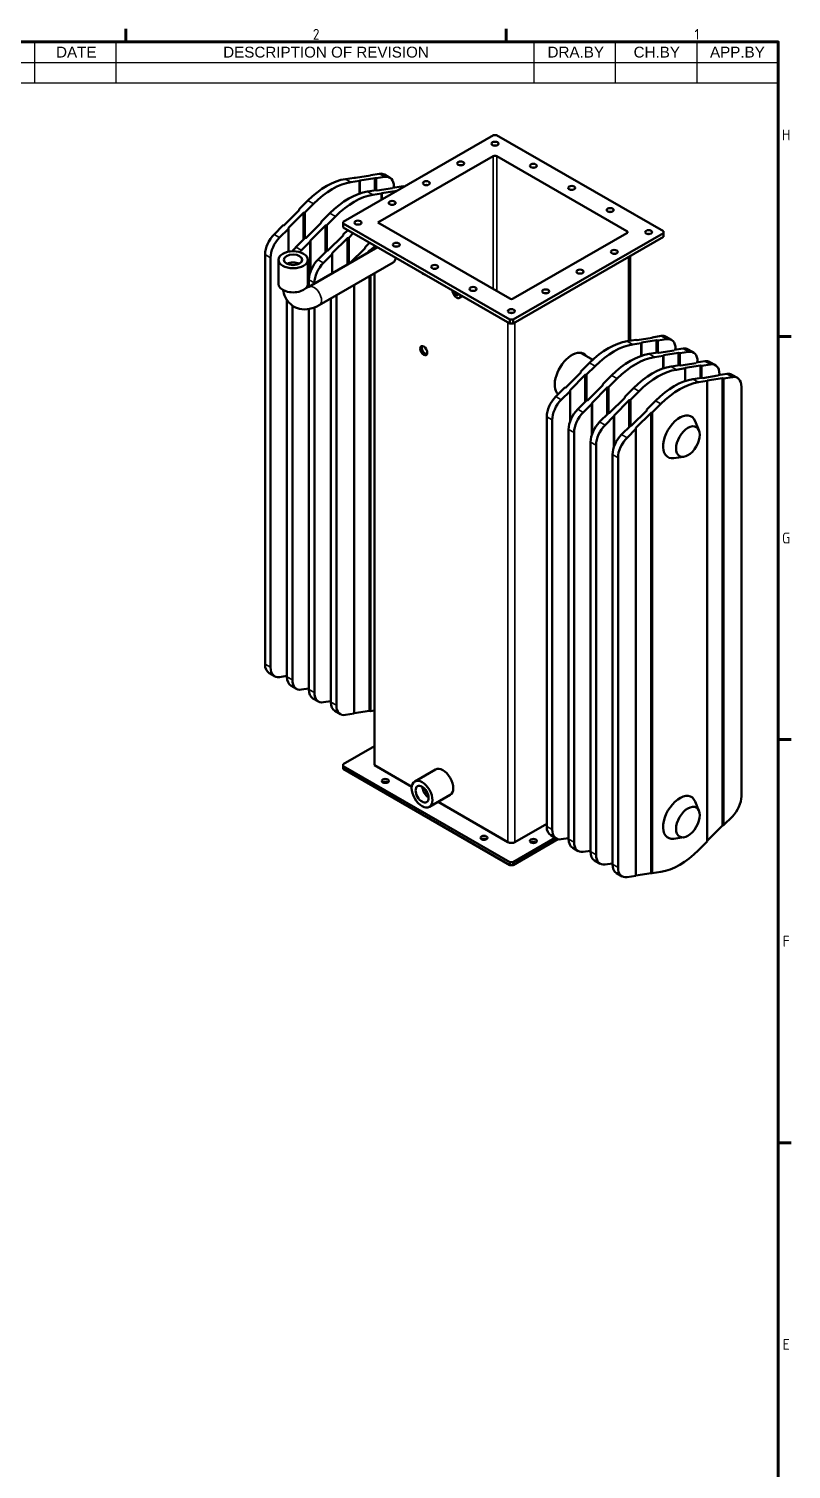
# Model space of a CAD drawing. Header units: millimetres. Extents: x 0 to 3364, y 0 to 2376.
# Drawn here: x 2732 to 3294, y 1245 to 2306 of the extents above; entities that cross this region are included whole.
import ezdxf

# ---------------------------------------------------------------- set-up
doc = ezdxf.new("R2010")
doc.units = ezdxf.units.MM
doc.header["$LTSCALE"] = 4
doc.layers.get('0').update_dxf_attribs({"lineweight": 25})
for name, color, linetype, lineweight in [('가시적인 것(ISO)', 7, 'Continuous', 50), ('가시적인 좁은 것(ISO)', 1, 'Continuous', 35), ('경계(ISO)', 7, 'Continuous', 70), ('기호(ISO)', 7, 'Continuous', 25)]:
    doc.layers.add(name, color=color, linetype=linetype, lineweight=lineweight)
doc.styles.add('ISO ProportionalPSTEK', font='isocp.shx')
doc.styles.add('주 문자 (JIS)', font='arial.ttf')

# ---------------------------------------------------------------- blocks, each defined once
blk = doc.blocks.new('경계 Default Border')
at = {"layer": '경계(ISO)'}
for p, q in [((700.83, 574), (700.83, 576.4)), ((770.92, 574), (770.92, 576.4)), ((821, 519.75), (823.4, 519.75)), ((821, 445.5), (823.4, 445.5)), ((821, 371.25), (823.4, 371.25))]:
    blk.add_line(p, q, dxfattribs=at)
at = {"layer": '경계(ISO)', "flags": 128}
blk.add_lwpolyline([(20, 20), (20, 574), (821, 574), (821, 20), (20, 20)], dxfattribs=at)
at = {"layer": '경계(ISO)', "color": 1, "char_height": 2, "attachment_point": 7, "style": 'ISO ProportionalPSTEK'}
for s, insert in [('2', (735.29, 574.38)), ('1', (805.62, 574.4)), ('H', (821.72, 555.87)), ('G', (821.72, 481.61)), ('F', (821.83, 407.37)), ('E', (821.83, 333.11))]:
    blk.add_mtext(s, dxfattribs=dict(at, insert=insert))

msp = doc.modelspace()

# ---------------------------------------------------------------- linework, layer by layer
at = {"layer": '가시적인 것(ISO)'}
for p, q in [((2963.4479, 2163.5037), (3074.1606, 2227.2589)), ((3074.1606, 2227.2589), (3076.585, 2227.2589)), ((3076.585, 2227.2589), (3199.4195, 2156.5232)), ((2989.0653, 2162.8056), (3074.0798, 2211.7622)), ((3076.6658, 2211.7622), (3172.5091, 2156.5697)), ((2983.6543, 2197.5144), (2972.4955, 2195.7843)), ((2983.7317, 2197.8217), (2983.6543, 2197.5144)), ((2983.7317, 2197.8217), (2990.2171, 2198.8272)), ((2994.2577, 2196.5004), (2987.7724, 2195.4949)), ((2993.8912, 2198.2425), (2997.9318, 2195.9157)), ((2965.2266, 2194.9526), (2971.6099, 2195.9423)), ((2975.6505, 2193.6155), (2969.2672, 2192.6258)), ((2972.4955, 2195.7843), (2971.6099, 2195.9423)), ((2975.6505, 2193.6155), (2975.728, 2193.9228)), ((2975.6505, 2184.2142), (2975.6505, 2193.6155)), ((2975.728, 2193.9228), (2986.8868, 2195.6529)), ((2975.728, 2193.9228), (2975.728, 2184.2404)), ((2981.389, 2185.6453), (2987.7724, 2186.635)), ((2986.8868, 2195.6529), (2987.7724, 2195.4949)), ((2986.8868, 2186.4976), (2986.8868, 2195.6529)), ((2987.7724, 2195.4949), (2987.7724, 2186.635)), ((2988.658, 2186.4769), (2987.7724, 2186.635)), ((2999.8167, 2188.207), (2988.658, 2186.4769)), ((2991.8904, 2184.6155), (3003.0492, 2186.3456)), ((2999.8942, 2188.5144), (2999.8167, 2188.207)), ((2999.8942, 2188.5144), (3006.3796, 2189.5199)), ((3000.9043, 2188.671), (3000.9043, 2189.353)), ((3003.0492, 2186.3456), (3003.0983, 2186.3368)), ((3003.0492, 2186.3086), (3003.0492, 2186.3456)), ((2931.2038, 2172.674), (2937.5872, 2179.0361)), ((2941.6278, 2176.7093), (2935.2444, 2170.3471)), ((2991.813, 2184.3081), (2985.4296, 2183.3184)), ((2991.813, 2184.3081), (2991.8904, 2184.6155)), ((2991.813, 2179.838), (2991.813, 2184.3081)), ((2991.8904, 2184.6155), (2991.8904, 2179.8827)), ((2931.1263, 2171.9613), (2919.9676, 2160.8396)), ((2923.2001, 2158.9782), (2934.3588, 2170.0999)), ((2931.2038, 2172.674), (2931.1263, 2171.9613)), ((2934.3588, 2170.0999), (2935.2444, 2170.3471)), ((2934.3588, 2150.4024), (2934.3588, 2170.0999)), ((2935.2444, 2170.3471), (2935.2444, 2151.2851)), ((2947.3663, 2163.3666), (2953.7496, 2169.7288)), ((2957.7902, 2167.4019), (2951.4069, 2161.0398)), ((2912.5966, 2154.1285), (2919.082, 2160.5924)), ((2923.1226, 2158.2656), (2916.6372, 2151.8017)), ((2919.9676, 2160.8396), (2919.082, 2160.5924)), ((2923.1226, 2158.2656), (2923.2001, 2158.9782)), ((2923.1226, 2141.36), (2923.1226, 2158.2656)), ((2923.2001, 2158.9782), (2923.2001, 2141.3751)), ((2947.2888, 2162.654), (2936.13, 2151.5323)), ((2939.3625, 2149.6708), (2950.5213, 2160.7925)), ((2947.3663, 2163.3666), (2947.2888, 2162.654)), ((2950.5213, 2160.7925), (2951.4069, 2161.0398)), ((2950.5213, 2141.0951), (2950.5213, 2160.7925)), ((2951.4069, 2161.0398), (2951.4069, 2141.9777)), ((2963.4479, 2162.1076), (2963.4479, 2163.5037)), ((2963.4479, 2159.3046), (2963.4479, 2162.1076)), ((3086.2824, 2091.3719), (2963.4479, 2162.1076)), ((2963.4479, 2159.3046), (3086.2824, 2088.5688)), ((2963.5287, 2154.0593), (2963.4512, 2153.3467)), ((2963.5287, 2154.0593), (2966.8346, 2157.3543)), ((2970.8752, 2155.0274), (2967.5693, 2151.7325)), ((3086.2016, 2106.8686), (2989.0653, 2162.8056)), ((3199.4195, 2155.1271), (3088.7068, 2091.3719)), ((3172.5091, 2155.0805), (3088.7876, 2106.8686)), ((3199.4195, 2156.5232), (3199.4195, 2155.1271)), ((3199.4195, 2155.1271), (3199.4195, 2152.3241)), ((2928.759, 2144.8212), (2935.2444, 2151.2851)), ((2939.285, 2148.9582), (2932.7996, 2142.4944)), ((2936.13, 2151.5323), (2935.2444, 2151.2851)), ((2988.8414, 2144.6814), (2938.1545, 2115.4928)), ((2939.285, 2148.9582), (2939.3625, 2149.6708)), ((2939.285, 2126.384), (2939.285, 2148.9582)), ((2939.3625, 2149.6708), (2939.3625, 2126.6096)), ((2963.4512, 2153.3467), (2952.2925, 2142.225)), ((2955.525, 2140.3635), (2966.6837, 2151.4852)), ((2966.6837, 2151.4852), (2967.5693, 2151.7325)), ((2966.6837, 2131.9217), (2966.6837, 2151.4852)), ((2967.5693, 2151.7325), (2967.5693, 2132.6704)), ((2979.6137, 2144.0393), (2968.5119, 2132.9745)), ((2979.6911, 2144.752), (2979.6137, 2144.0393)), ((2979.6911, 2144.752), (2982.9971, 2148.0469)), ((2986.4794, 2145.1636), (2983.7317, 2142.4251)), ((2986.4794, 2143.3212), (2986.4794, 2146.0416)), ((3088.7068, 2088.5688), (3199.4195, 2152.3241)), ((2905.95, 1837.5663), (2905.95, 2139.3261)), ((2909.9906, 2136.9993), (2909.9906, 1835.2394)), ((2915.7808, 2117.6921), (2915.7808, 2135.4446)), ((2937.4951, 2117.6921), (2937.4951, 2135.4446)), ((2944.9215, 2135.5139), (2951.4069, 2141.9777)), ((3000.4591, 2133.4358), (2945.9108, 2102.0236)), ((2955.4475, 2139.6509), (2948.9621, 2133.187)), ((2952.2925, 2142.225), (2951.4069, 2141.9777)), ((2955.4475, 2139.6509), (2955.525, 2140.3635)), ((2955.4475, 2125.4512), (2955.4475, 2139.6509)), ((2955.525, 2140.3635), (2955.525, 2125.4958)), ((2968.374, 2132.8951), (2967.5693, 2132.6704)), ((2980.5913, 2139.9306), (2982.8461, 2142.1779)), ((2982.8461, 2142.1779), (2983.7317, 2142.4251)), ((2982.8461, 2141.229), (2982.8461, 2142.1779)), ((2983.7317, 2142.4251), (2983.7317, 2141.739)), ((3174.8732, 2075.7753), (3174.8732, 2138.1888)), ((2967.002, 2132.105), (2967.5693, 2132.6704)), ((2982.8461, 1803.213), (2982.8461, 2123.2932)), ((2983.7317, 2123.8032), (2983.7317, 1803.055)), ((2986.4794, 1763.1419), (2986.4794, 2125.3855)), ((2938.2749, 2115.5621), (2938.2749, 2120.7115)), ((2942.3155, 2118.3846), (2942.3155, 2117.889)), ((2971.6099, 1801.1756), (2971.6099, 2116.8227)), ((2971.6874, 2116.8673), (2971.6874, 1801.4829)), ((2922.1124, 1828.2589), (2922.1124, 2105.8478)), ((2926.153, 2101.6802), (2926.153, 1825.9321)), ((2954.4373, 1809.6443), (2954.4373, 2106.9337)), ((2958.4779, 2109.0773), (2958.4779, 1807.3174)), ((3051.4139, 2108.6483), (3049.2272, 2107.3891)), ((2938.2749, 1818.9516), (2938.2749, 2099.1717)), ((2942.3155, 2100.2987), (2942.3155, 1816.6248)), ((3086.2824, 2091.3719), (3086.2824, 2088.5688)), ((3088.7068, 2091.3719), (3086.2824, 2091.3719)), ((3088.7068, 2088.5688), (3088.7068, 2091.3719)), ((3086.2824, 2088.5688), (3088.7068, 2088.5688)), ((3172.7523, 2075.4465), (3179.1357, 2076.4362)), ((3183.1763, 2074.1093), (3176.7929, 2073.1196)), ((3180.0213, 2076.2781), (3179.1357, 2076.4362)), ((3191.18, 2078.0082), (3180.0213, 2076.2781)), ((3183.1763, 2074.1093), (3183.2537, 2074.4167)), ((3183.1763, 2064.7081), (3183.1763, 2074.1093)), ((3183.2537, 2074.4167), (3194.4125, 2076.1468)), ((3183.2537, 2064.7343), (3183.2537, 2074.4167)), ((3191.2575, 2078.3156), (3191.18, 2078.0082)), ((3191.2575, 2078.3156), (3197.7429, 2079.3211)), ((3194.4125, 2076.1468), (3194.4125, 2066.9915)), ((3194.4125, 2076.1468), (3195.2981, 2075.9887)), ((3201.7835, 2076.9943), (3195.2981, 2075.9887)), ((3195.2981, 2075.9887), (3195.2981, 2067.1288)), ((3205.4576, 2076.4096), (3201.417, 2078.7364)), ((3207.4199, 2069.0083), (3213.9053, 2070.0138)), ((3208.4301, 2069.1649), (3208.4301, 2069.8469)), ((3221.62, 2067.1022), (3217.5794, 2069.4291)), ((3138.7295, 2053.1678), (3145.1129, 2059.53)), ((3147.4902, 2061.8041), (3139.2745, 2066.5352)), ((3188.9147, 2066.1391), (3195.2981, 2067.1288)), ((3199.3387, 2064.802), (3192.9554, 2063.8123)), ((3196.1837, 2066.9708), (3195.2981, 2067.1288)), ((3207.3424, 2068.7009), (3196.1837, 2066.9708)), ((3199.3387, 2064.802), (3199.4162, 2065.1093)), ((3199.3387, 2055.4007), (3199.3387, 2064.802)), ((3199.4162, 2065.1093), (3210.5749, 2066.8394)), ((3199.4162, 2055.427), (3199.4162, 2065.1093)), ((3207.4199, 2069.0083), (3207.3424, 2068.7009)), ((3210.5749, 2066.8394), (3210.5749, 2057.6842)), ((3210.5749, 2066.8394), (3211.4605, 2066.6814)), ((3217.9459, 2067.6869), (3211.4605, 2066.6814)), ((3211.4605, 2066.6814), (3211.4605, 2057.8215)), ((3223.5049, 2059.3936), (3212.3461, 2057.6635)), ((3223.5824, 2059.7009), (3223.5049, 2059.3936)), ((3223.5824, 2059.7009), (3230.0677, 2060.7064)), ((3224.5925, 2059.8575), (3224.5925, 2060.5396)), ((3237.7825, 2057.7949), (3233.7419, 2060.1217)), ((3138.6521, 2052.4552), (3127.4933, 2041.3335)), ((3130.7258, 2039.4721), (3141.8846, 2050.5937)), ((3138.7295, 2053.1678), (3138.6521, 2052.4552)), ((3141.8846, 2050.5937), (3142.7702, 2050.841)), ((3141.8846, 2050.5937), (3141.8846, 2030.8963)), ((3149.1535, 2057.2032), (3142.7702, 2050.841)), ((3142.7702, 2050.841), (3142.7702, 2031.7789)), ((3154.892, 2043.8605), (3161.2753, 2050.2227)), ((3165.316, 2047.8958), (3158.9326, 2041.5337)), ((3205.0772, 2056.8318), (3211.4605, 2057.8215)), ((3215.5011, 2055.4947), (3209.1178, 2054.505)), ((3212.3461, 2057.6635), (3211.4605, 2057.8215)), ((3215.5011, 2055.4947), (3215.5786, 2055.802)), ((3215.5011, 2046.0934), (3215.5011, 2055.4947)), ((3215.5786, 2055.802), (3226.7374, 2057.5321)), ((3215.5786, 2046.1196), (3215.5786, 2055.802)), ((3221.2396, 2047.5245), (3227.623, 2048.5142)), ((3226.7374, 2057.5321), (3226.7374, 2048.3769)), ((3226.7374, 2057.5321), (3227.623, 2057.3741)), ((3234.1084, 2058.3796), (3227.623, 2057.3741)), ((3227.623, 2057.3741), (3227.623, 2048.5142)), ((3228.5086, 2048.3561), (3227.623, 2048.5142)), ((3239.6673, 2050.0862), (3228.5086, 2048.3561)), ((3231.7411, 2046.4947), (3242.8998, 2048.2248)), ((3239.7448, 2050.3936), (3239.6673, 2050.0862)), ((3239.7448, 2050.3936), (3246.2302, 2051.3991)), ((3240.755, 2050.5502), (3240.755, 2051.2322)), ((3242.8998, 2048.2248), (3242.8998, 1718.6515)), ((3242.8998, 2048.2248), (3243.7854, 2048.0668)), ((3250.2708, 2049.0723), (3243.7854, 2048.0668)), ((3243.7854, 2048.0668), (3243.7854, 1718.8988)), ((3253.9449, 2048.4876), (3249.9043, 2050.8144)), ((3120.1223, 2034.6224), (3126.6077, 2041.0863)), ((3130.6483, 2038.7594), (3124.1629, 2032.2956)), ((3127.4933, 2041.3335), (3126.6077, 2041.0863)), ((3130.6483, 2038.7594), (3130.7258, 2039.4721)), ((3130.6483, 2016.1852), (3130.6483, 2038.7594)), ((3130.7258, 2016.4108), (3130.7258, 2039.4721)), ((3154.8145, 2043.1479), (3143.6558, 2032.0262)), ((3146.8883, 2030.1647), (3158.047, 2041.2864)), ((3154.892, 2043.8605), (3154.8145, 2043.1479)), ((3158.047, 2041.2864), (3158.9326, 2041.5337)), ((3158.047, 2041.2864), (3158.047, 2021.5889)), ((3158.9326, 2041.5337), (3158.9326, 2022.4716)), ((3171.0544, 2034.5532), (3177.4378, 2040.9153)), ((3181.4784, 2038.5885), (3175.095, 2032.2263)), ((3231.6636, 2046.1873), (3225.2802, 2045.1976)), ((3231.6636, 2046.1873), (3231.7411, 2046.4947)), ((3231.6636, 1706.8172), (3231.6636, 2046.1873)), ((3231.7411, 1707.5298), (3231.7411, 2046.4947)), ((3256.9174, 1740.165), (3256.9174, 2041.9249)), ((3122.0605, 2036.5541), (3122.0222, 2036.5762)), ((3136.2848, 2025.3151), (3142.7702, 2031.7789)), ((3146.8108, 2029.4521), (3140.3254, 2022.9883)), ((3143.6558, 2032.0262), (3142.7702, 2031.7789)), ((3146.8108, 2029.4521), (3146.8883, 2030.1647)), ((3146.8108, 2006.8779), (3146.8108, 2029.4521)), ((3146.8883, 2007.1035), (3146.8883, 2030.1647)), ((3170.977, 2033.8405), (3159.8182, 2022.7189)), ((3163.0507, 2020.8574), (3174.2094, 2031.9791)), ((3171.0544, 2034.5532), (3170.977, 2033.8405)), ((3174.2094, 2031.9791), (3175.095, 2032.2263)), ((3174.2094, 2031.9791), (3174.2094, 2012.2816)), ((3175.095, 2032.2263), (3175.095, 2013.1643)), ((3187.2169, 2025.2458), (3193.6002, 2031.608)), ((3197.6408, 2029.2812), (3191.2575, 2022.919)), ((3113.4757, 1718.0601), (3113.4757, 2019.82)), ((3117.5163, 2017.4932), (3117.5163, 1715.7333)), ((3152.4472, 2016.0078), (3158.9326, 2022.4716)), ((3162.9732, 2020.1448), (3156.4878, 2013.6809)), ((3159.8182, 2022.7189), (3158.9326, 2022.4716)), ((3162.9732, 2020.1448), (3163.0507, 2020.8574)), ((3162.9732, 1997.5706), (3162.9732, 2020.1448)), ((3163.0507, 1997.7961), (3163.0507, 2020.8574)), ((3187.1394, 2024.5332), (3175.9806, 2013.4115)), ((3179.2131, 2011.5501), (3190.3719, 2022.6718)), ((3187.2169, 2025.2458), (3187.1394, 2024.5332)), ((3190.3719, 2022.6718), (3191.2575, 2022.919)), ((3190.3719, 2022.6718), (3190.3719, 1683.7069)), ((3191.2575, 2022.919), (3191.2575, 1683.5489)), ((3225.6674, 2009.8288), (3222.8741, 2016.6484)), ((3129.6382, 1708.7528), (3129.6382, 2010.5127)), ((3133.6788, 2008.1858), (3133.6788, 1706.426)), ((3168.6097, 2006.7004), (3175.095, 2013.1643)), ((3179.1357, 2010.8374), (3172.6503, 2004.3736)), ((3175.9806, 2013.4115), (3175.095, 2013.1643)), ((3179.1357, 2010.8374), (3179.2131, 2011.5501)), ((3179.1357, 1681.6695), (3179.1357, 2010.8374)), ((3179.2131, 1681.9768), (3179.2131, 2011.5501)), ((3145.8006, 1699.4455), (3145.8006, 2001.2053)), ((3149.8412, 1998.8785), (3149.8412, 1697.1186)), ((3161.9631, 1690.1381), (3161.9631, 1991.898)), ((3166.0037, 1989.5712), (3166.0037, 1687.8113)), ((3214.4315, 1990.3172), (3207.1311, 1989.3102)), ((2908.9225, 1831.0036), (2912.9631, 1828.6767)), ((2916.6372, 1828.0921), (2922.1124, 1828.941)), ((2925.0849, 1821.6962), (2929.1255, 1819.3694)), ((2932.7996, 1818.7847), (2938.2749, 1819.6336)), ((2941.2474, 1812.3889), (2945.288, 1810.0621)), ((2948.9621, 1809.4774), (2954.4373, 1810.3263)), ((2957.4098, 1803.0816), (2961.4504, 1800.7548)), ((2965.1245, 1800.1701), (2971.6099, 1801.1756)), ((2971.6874, 1801.4829), (2971.6099, 1801.1756)), ((2982.8461, 1803.213), (2971.6874, 1801.4829)), ((2983.7317, 1803.055), (2982.8461, 1803.213)), ((2983.7317, 1803.055), (2986.4794, 1803.481)), ((2963.4479, 1763.8399), (2986.4794, 1777.1029)), ((2963.4479, 1762.4438), (2963.4479, 1763.8399)), ((3086.2824, 1691.7081), (2963.4479, 1762.4438)), ((2963.4479, 1760.3416), (2963.4479, 1762.4438)), ((2986.4794, 1763.1419), (3014.0146, 1747.2854)), ((2963.4479, 1760.3416), (3086.2824, 1689.6059)), ((3031.5689, 1760.0496), (3016.2146, 1751.2077)), ((3042.405, 1741.2324), (3027.0507, 1732.3904)), ((3033.4654, 1736.0844), (3084.9086, 1706.4602)), ((3225.6674, 1729.5269), (3222.8741, 1736.3465)), ((3090.0806, 1706.4602), (3113.4757, 1719.9326)), ((3243.7854, 1718.8988), (3250.2708, 1725.3626)), ((3119.7599, 1709.5904), (3088.7068, 1691.7081)), ((3088.7068, 1689.6059), (3121.7871, 1708.6555)), ((3120.4888, 1709.1706), (3116.4482, 1711.4975)), ((3124.1629, 1708.5859), (3129.6382, 1709.4348)), ((3214.4315, 1710.0154), (3207.1311, 1709.0084)), ((3242.8998, 1718.6515), (3231.7411, 1707.5298)), ((3243.7854, 1718.8988), (3242.8998, 1718.6515)), ((3136.6513, 1699.8633), (3132.6107, 1702.1901)), ((3140.3254, 1699.2786), (3145.8006, 1700.1275)), ((3225.2802, 1700.4551), (3231.6636, 1706.8172)), ((3231.7411, 1707.5298), (3231.6636, 1706.8172)), ((3088.7068, 1691.7081), (3086.2824, 1691.7081)), ((3086.2824, 1691.7081), (3086.2824, 1689.6059)), ((3086.2824, 1689.6059), (3088.7068, 1689.6059)), ((3088.7068, 1689.6059), (3088.7068, 1691.7081)), ((3152.8137, 1690.556), (3148.7731, 1692.8828)), ((3156.4878, 1689.9713), (3161.9631, 1690.8202)), ((3168.9762, 1681.2486), (3164.9356, 1683.5755)), ((3172.6503, 1680.6639), (3179.1357, 1681.6695)), ((3179.2131, 1681.9768), (3179.1357, 1681.6695)), ((3190.3719, 1683.7069), (3179.2131, 1681.9768)), ((3191.2575, 1683.5489), (3190.3719, 1683.7069)), ((3191.2575, 1683.5489), (3197.6408, 1684.5386))]:
    msp.add_line(p, q, dxfattribs=at)
for centre, major_axis, ratio in [((3075.3728, 2220.9764), (-2.5714, 0), 0.575861701), ((3050.119, 2206.4337), (-2.5714, 0), 0.575861701), ((3103.6571, 2204.6886), (-2.5714, 0), 0.575861701), ((3024.8652, 2191.891), (-2.5714, 0), 0.575861701), ((3131.9413, 2188.4008), (-2.5714, 0), 0.575861701), ((2999.6113, 2177.3483), (-2.5714, 0), 0.575861701), ((3160.2256, 2172.113), (-2.5714, 0), 0.575861701), ((2974.3575, 2162.8056), (-2.5714, 0), 0.575861701), ((3188.5099, 2155.8251), (-2.5714, 0), 0.575861701), ((3002.6418, 2146.5178), (-2.5714, 0), 0.575861701), ((2926.6379, 2135.4446), (-10.8571, 0), 0.575861701), ((2926.6379, 2135.4446), (-6.7617, 0), 0.575861701), ((3163.2561, 2141.2824), (-2.5714, 0), 0.575861701), ((3030.9261, 2130.23), (-2.5714, 0), 0.575861701), ((3138.0022, 2126.7397), (-2.5714, 0), 0.575861701), ((3059.2103, 2113.9421), (-2.5714, 0), 0.575861701), ((3112.7484, 2112.197), (-2.5714, 0), 0.575861701), ((3087.4946, 2097.6543), (-2.5714, 0), 0.575861701), ((3022.8448, 2068.5185), (-1.8535, 3.2187), 0.578093116), ((3217.5214, 2001.5288), (-6.1566, -10.691), 0.578093116), ((2994.5606, 1751.5077), (-2.5714, 0), 0.575861701), ((3021.6327, 1741.799), (-5.4181, 9.4086), 0.578093116), ((3021.6327, 1741.799), (-3.3743, 5.8596), 0.578093116), ((3217.5214, 1721.2269), (-6.1566, -10.691), 0.578093116), ((3067.2916, 1709.6247), (-2.5714, 0), 0.575861701), ((3103.6571, 1707.2979), (-2.5714, 0), 0.575861701)]:
    msp.add_ellipse(centre, major_axis=major_axis, ratio=ratio, dxfattribs=at)
for centre, major_axis, ratio, start_param, end_param in [((3075.3728, 2218.1734), (-2.5714, 0), 0.575861701, 4.383687575, 5.041090386), ((3075.3728, 2211.0176), (-1.8286, 0), 0.575861701, 3.926990817, 5.497787144), ((2986.7622, 2185.8628), (7.129, 12.3798), 0.578093116, 0, 0.434398605), ((2990.8028, 2183.5359), (7.129, 12.3798), 0.578093116, 5.495853435, 6.717583912), ((3050.119, 2203.6307), (-2.5714, 0), 0.575861701, 4.383687575, 5.041090386), ((3103.6571, 2201.8856), (-2.5714, 0), 0.575861701, 4.383687575, 5.041090386), ((2951.4069, 2143.0947), (28.5161, 49.5191), 0.578093116, 0.434398605, 1.132530305), ((2955.4475, 2140.7679), (-28.5161, -49.5191), 0.578093116, 3.575991258, 4.274122959), ((3002.9246, 2176.5554), (7.129, 12.3798), 0.578093116, 0.189878415, 0.434398605), ((3024.8652, 2189.088), (-2.5714, 0), 0.575861701, 4.383687575, 5.041090386), ((3131.9413, 2185.5978), (-2.5714, 0), 0.575861701, 4.383687575, 5.041090386), ((2967.5693, 2133.7874), (28.5161, 49.5191), 0.578093116, 0.434398605, 1.132530305), ((2971.6099, 2131.4606), (-28.5161, -49.5191), 0.578093116, 3.575991258, 4.274122959), ((2999.6113, 2174.5453), (-2.5714, 0), 0.575861701, 4.383687575, 5.041090386), ((3160.2256, 2169.3099), (-2.5714, 0), 0.575861701, 4.383687575, 5.041090386), ((2916.0515, 2145.1432), (7.129, 12.3798), 0.578093116, 1.132530305, 2.354260782), ((2974.3575, 2160.0026), (-2.5714, 0), 0.575861701, 4.383687575, 5.041090386), ((3171.2161, 2155.8251), (1.8286, 0), 0.575861701, 5.497787144, 7.068583471), ((3188.5099, 2153.0221), (-2.5714, 0), 0.575861701, 4.383687575, 5.041090386), ((2920.0921, 2142.8164), (-7.129, -12.3798), 0.578093116, 4.274122959, 5.495853435), ((2932.214, 2135.8359), (7.129, 12.3798), 0.578093116, 1.132530305, 1.42683078), ((3002.6418, 2143.7148), (-2.5714, 0), 0.575861701, 4.383687575, 5.041090386), ((2926.6379, 2129.7264), (-6.5431, 0), 0.575861701, 3.969342078, 5.455435882), ((2926.6379, 2129.7264), (6.466, 0), 0.575861701, 0.829185157, 2.312407497), ((2936.2546, 2133.509), (-7.129, -12.3798), 0.578093116, 4.274122959, 4.418214189), ((2948.3764, 2126.5285), (7.129, 12.3798), 0.578093116, 1.132530305, 2.354260782), ((2952.417, 2124.2017), (-7.129, -12.3798), 0.578093116, 4.274122959, 5.495853435), ((2996.5809, 2140.1704), (3.8782, -6.7346), 0.578093116, 0, 0.795846587), ((3163.2561, 2138.4794), (-2.5714, 0), 0.575861701, 4.383687575, 5.041090386), ((3022.8448, 2127.849), (1.8535, -3.2187), 0.578093116, 5.060919899, 5.938521805), ((3030.9261, 2127.427), (-2.5714, 0), 0.575861701, 4.383687575, 5.041090386), ((3138.0022, 2123.9367), (-2.5714, 0), 0.575861701, 4.383687575, 5.041090386), ((2926.6379, 2117.6921), (10.8571, 0), 0.575861701, 3.141592639, 6.283185307), ((3047.0885, 2111.1031), (2.1387, -3.7139), 0.578093116, 3.918631123, 7.080810581), ((3047.0885, 2111.1031), (0.9477, -1.6458), 0.578093116, 3.905694167, 7.093747537), ((3059.2103, 2111.1391), (-2.5714, 0), 0.575861701, 4.383687575, 5.041090386), ((2968.5795, 2114.8944), (-7.129, -12.3798), 0.578093116, 5.480165344, 5.495853435), ((3087.4946, 2107.6132), (1.8286, 0), 0.575861701, 3.926990817, 5.497787144), ((3112.7484, 2109.394), (-2.5714, 0), 0.575861701, 4.383687575, 5.041090386), ((3087.4946, 2094.8513), (-2.5714, 0), 0.575861701, 4.383687575, 5.041090386), ((3024.1378, 2069.2631), (-1.8535, 3.2187), 0.578093116, 0.354842738, 2.786749916), ((3158.9326, 2023.5886), (28.5161, 49.5191), 0.578093116, 0.434398605, 1.132530305), ((3162.9732, 2021.2618), (-28.5161, -49.5191), 0.578093116, 3.575991258, 4.274122959), ((3194.2879, 2066.3566), (7.129, 12.3798), 0.578093116, 0, 0.434398605), ((3198.3285, 2064.0298), (7.129, 12.3798), 0.578093116, 5.495853435, 6.717583912), ((3210.4504, 2057.0493), (7.129, 12.3798), 0.578093116, 0, 0.434398605), ((3131.9413, 2050.8111), (-8.84, -15.3509), 0.578093116, 2.92117606, 6.135051048), ((3130.6483, 2051.5557), (8.6261, 14.9795), 0.578093116, 0, 0.093586159), ((3130.6483, 2051.5557), (8.84, 15.3509), 0.578093116, 6.062768714, 6.210269781), ((3175.095, 2014.2813), (28.5161, 49.5191), 0.578093116, 0.434398605, 1.132530305), ((3179.1357, 2011.9545), (-28.5161, -49.5191), 0.578093116, 3.575991258, 4.274122959), ((3214.491, 2054.7225), (7.129, 12.3798), 0.578093116, 5.495853435, 6.717583912), ((3226.6128, 2047.742), (7.129, 12.3798), 0.578093116, 0, 0.434398605), ((3230.6534, 2045.4152), (7.129, 12.3798), 0.578093116, 5.495853435, 6.717583912), ((3191.2575, 2004.974), (28.5161, 49.5191), 0.578093116, 0.434398605, 1.132530305), ((3195.2981, 2002.6471), (-28.5161, -49.5191), 0.578093116, 3.575991258, 4.274122959), ((3242.7753, 2038.4347), (7.129, 12.3798), 0.578093116, 0, 0.434398605), ((3246.8159, 2036.1078), (7.129, 12.3798), 0.578093116, 5.495853435, 6.717583912), ((3207.4199, 1995.6666), (28.5161, 49.5191), 0.578093116, 0.434398605, 1.132530305), ((3211.4605, 1993.3398), (-28.5161, -49.5191), 0.578093116, 3.575991258, 4.274122959), ((3123.5773, 2025.6371), (7.129, 12.3798), 0.578093116, 1.132530305, 2.354260782), ((3127.6179, 2023.3102), (-7.129, -12.3798), 0.578093116, 4.274122959, 5.495853435), ((3130.6483, 2051.5557), (-8.6261, -14.9795), 0.578093116, 6.189599148, 6.283185307), ((3139.7397, 2016.3297), (7.129, 12.3798), 0.578093116, 1.132530305, 2.354260782), ((3143.7803, 2014.0029), (-7.129, -12.3798), 0.578093116, 4.274122959, 5.495853435), ((3211.4605, 2005.019), (-8.6261, -14.9795), 0.578093116, 2.720194207, 6.704583754), ((3155.9021, 2007.0224), (7.129, 12.3798), 0.578093116, 1.132530305, 2.354260782), ((3159.9428, 2004.6956), (-7.129, -12.3798), 0.578093116, 4.274122959, 5.495853435), ((3172.0646, 1997.7151), (7.129, 12.3798), 0.578093116, 1.132530305, 2.354260782), ((3176.1052, 1995.3882), (-7.129, -12.3798), 0.578093116, 4.274122959, 5.495853435), ((2916.0515, 1843.3833), (-7.129, -12.3798), 0.578093116, 5.495853435, 6.283185307), ((2920.0921, 1841.0565), (-7.129, -12.3798), 0.578093116, 5.495853435, 6.717583912), ((2932.214, 1834.076), (-7.129, -12.3798), 0.578093116, 5.495853435, 6.283185307), ((2936.2546, 1831.7492), (-7.129, -12.3798), 0.578093116, 5.495853435, 6.717583912), ((2948.3764, 1824.7687), (-7.129, -12.3798), 0.578093116, 5.495853435, 6.283185307), ((2952.417, 1822.4418), (-7.129, -12.3798), 0.578093116, 5.495853435, 6.717583912), ((2964.5388, 1815.4614), (-7.129, -12.3798), 0.578093116, 5.495853435, 6.283185307), ((2968.5795, 1813.1345), (-7.129, -12.3798), 0.578093116, 5.495853435, 6.717583912), ((2994.5606, 1749.4055), (-2.5714, 0), 0.575861701, 3.930873278, 5.493904683), ((3036.987, 1750.641), (-5.4181, 9.4086), 0.578093116, 3.141592654, 6.283185307), ((3026.5784, 1744.6471), (3.2652, -5.6702), 0.578093116, 3.962690325, 5.462087636), ((3026.5784, 1744.6471), (-3.2267, 5.6033), 0.578093116, 0.822377121, 2.319215533), ((3211.4605, 1724.7172), (-8.6261, -14.9795), 0.578093116, 2.720194207, 6.704583754), ((3246.8159, 1734.348), (7.129, 12.3798), 0.578093116, 4.274122959, 5.495853435), ((3067.2916, 1707.5225), (-2.5714, 0), 0.575861701, 3.930873278, 5.493904683), ((3123.5773, 1723.8772), (-7.129, -12.3798), 0.578093116, 5.495853435, 6.283185307), ((3127.6179, 1721.5504), (-7.129, -12.3798), 0.578093116, 5.495853435, 6.717583912), ((3139.7397, 1714.5699), (-7.129, -12.3798), 0.578093116, 5.495853435, 6.283185307), ((3087.4946, 1707.9494), (-3.6571, 0), 0.575861701, 0.785398163, 2.35619449), ((3103.6571, 1705.1956), (-2.5714, 0), 0.575861701, 3.930873278, 5.493904683), ((3143.7803, 1712.2431), (-7.129, -12.3798), 0.578093116, 5.495853435, 6.717583912), ((3155.9021, 1705.2626), (-7.129, -12.3798), 0.578093116, 5.495853435, 6.283185307), ((3211.4605, 1736.3964), (28.5161, 49.5191), 0.578093116, 3.575991258, 4.274122959), ((3159.9428, 1702.9357), (-7.129, -12.3798), 0.578093116, 5.495853435, 6.717583912), ((3172.0646, 1695.9552), (-7.129, -12.3798), 0.578093116, 5.495853435, 6.283185307), ((3176.1052, 1693.6284), (-7.129, -12.3798), 0.578093116, 5.495853435, 6.717583912)]:
    msp.add_ellipse(centre, major_axis=major_axis, ratio=ratio, start_param=start_param, end_param=end_param, dxfattribs=at)
for points, knots in [([(2945.9108, 2102.0236), (2943.6864, 2100.7426), (2941.3149, 2099.7729), (2936.3589, 2098.7807), (2933.758, 2098.7459), (2929.2631, 2099.8624), (2927.3642, 2100.7558), (2924.1716, 2103.1635), (2922.865, 2104.6351), (2920.6982, 2108.0919), (2919.9261, 2110.1129), (2919.3878, 2112.4863), (2919.3251, 2112.7929), (2919.2687, 2113.1006)], [4.71238898, 4.71238898, 4.71238898, 4.71238898, 5.026548246, 5.026548246, 5.331723334, 5.331723334, 5.567596848, 5.567596848, 5.793871218, 5.793871218, 6.05528011, 6.05528011, 6.093877286, 6.093877286, 6.093877286, 6.093877286]), ([(2938.1545, 2115.4928), (2937.3867, 2115.0507), (2936.7045, 2114.7694), (2936.1381, 2114.6044), (2936.0968, 2114.5929), (2936.0565, 2114.5821)], [4.7123889804, 4.7123889804, 4.7123889804, 4.7123889804, 4.953642086, 4.953642086, 4.9731377488, 4.9731377488, 4.9731377488, 4.9731377488])]:
    msp.add_open_spline(points, degree=3, knots=knots, dxfattribs=at)
at = {"layer": '가시적인 좁은 것(ISO)'}
for p, q in [((3074.0798, 2211.7622), (3074.0798, 2113.8491)), ((3076.6658, 2112.3599), (3076.6658, 2211.7622)), ((2994.2577, 2196.5004), (2990.2171, 2198.8272)), ((2969.2672, 2192.6258), (2965.2266, 2194.9526)), ((3007.5027, 2188.8731), (3006.3796, 2189.5199)), ((2941.6278, 2176.7093), (2937.5872, 2179.0361)), ((2985.4296, 2183.3184), (2981.389, 2185.6453)), ((2957.7902, 2167.4019), (2953.7496, 2169.7288)), ((2916.6372, 2151.8017), (2912.5966, 2154.1285)), ((3172.5091, 2156.5697), (3172.5091, 2155.0805)), ((2932.7996, 2142.4944), (2928.759, 2144.8212)), ((2909.9906, 2136.9993), (2905.95, 2139.3261)), ((2948.9621, 2133.187), (2944.9215, 2135.5139)), ((3173.802, 2137.5719), (3173.802, 2075.6092)), ((2942.3155, 2118.3846), (2938.2749, 2120.7115)), ((2958.4779, 2109.0773), (2958.3188, 2109.1689)), ((3084.9086, 2089.36), (3084.9086, 1706.4602)), ((3090.0806, 1706.4602), (3090.0806, 2089.36)), ((3172.7523, 2075.4465), (3176.7929, 2073.1196)), ((3197.7429, 2079.3211), (3201.7835, 2076.9943)), ((3213.9053, 2070.0138), (3217.9459, 2067.6869)), ((3145.1129, 2059.53), (3149.1535, 2057.2032)), ((3188.9147, 2066.1391), (3192.9554, 2063.8123)), ((3230.0677, 2060.7064), (3234.1084, 2058.3796)), ((3161.2753, 2050.2227), (3165.316, 2047.8958)), ((3205.0772, 2056.8318), (3209.1178, 2054.505)), ((3246.2302, 2051.3991), (3250.2708, 2049.0723)), ((3177.4378, 2040.9153), (3181.4784, 2038.5885)), ((3221.2396, 2047.5245), (3225.2802, 2045.1976)), ((3120.1223, 2034.6224), (3124.1629, 2032.2956)), ((3193.6002, 2031.608), (3197.6408, 2029.2812)), ((3113.4757, 2019.82), (3117.5163, 2017.4932)), ((3136.2848, 2025.3151), (3140.3254, 2022.9883)), ((3129.6382, 2010.5127), (3133.6788, 2008.1858)), ((3152.4472, 2016.0078), (3156.4878, 2013.6809)), ((3168.6097, 2006.7004), (3172.6503, 2004.3736)), ((3145.8006, 2001.2053), (3149.8412, 1998.8785)), ((3161.9631, 1991.898), (3166.0037, 1989.5712)), ((2909.9906, 1835.2394), (2905.95, 1837.5663)), ((2926.153, 1825.9321), (2922.1124, 1828.2589)), ((2942.3155, 1816.6248), (2938.2749, 1818.9516)), ((2958.4779, 1807.3174), (2954.4373, 1809.6443)), ((3113.4757, 1718.0601), (3117.5163, 1715.7333)), ((3129.6382, 1708.7528), (3133.6788, 1706.426)), ((3145.8006, 1699.4455), (3149.8412, 1697.1186)), ((3161.9631, 1690.1381), (3166.0037, 1687.8113))]:
    msp.add_line(p, q, dxfattribs=at)
msp.add_ellipse((2942.0326, 2108.7582), major_axis=(-3.8782, 6.7346), ratio=0.578093116, start_param=3.141592654, end_param=6.283185307, dxfattribs=at)
at = {"layer": '기호(ISO)'}
for p, q in [((2675.9999, 2296.0001), (3283.9999, 2296.0001)), ((2735.9999, 2296.0001), (2735.9999, 2280.8801)), ((2795.9999, 2296.0001), (2795.9999, 2280.8801)), ((3103.9999, 2296.0001), (3103.9999, 2280.8801)), ((3163.9999, 2296.0001), (3163.9999, 2280.8801)), ((3223.9999, 2296.0001), (3223.9999, 2280.8801)), ((3283.9999, 2296.0001), (3283.9999, 2280.8801)), ((2675.9999, 2280.8801), (3283.9999, 2280.8801)), ((2735.9999, 2280.8801), (2735.9999, 2265.7601)), ((2795.9999, 2280.8801), (2795.9999, 2265.7601)), ((3103.9999, 2280.8801), (3103.9999, 2265.7601)), ((3163.9999, 2280.8801), (3163.9999, 2265.7601)), ((3223.9999, 2280.8801), (3223.9999, 2265.7601)), ((3283.9999, 2280.8801), (3283.9999, 2265.7601)), ((2675.9999, 2265.7601), (3283.9999, 2265.7601))]:
    msp.add_line(p, q, dxfattribs=at)

# ---------------------------------------------------------------- block references
at = {"xscale": 4, "yscale": 4, "zscale": 4}
msp.add_blockref('경계 Default Border', (0, 0), dxfattribs=at)

# ---------------------------------------------------------------- texts
at = {"layer": '기호(ISO)', "color": 7, "char_height": 8, "attachment_point": 7, "style": '주 문자 (JIS)'}
for s, insert in [('DATE', (2751.9938, 2284.4401)), ('DESCRIPTION OF REVISION', (2875.128, 2284.3029)), ('DRA.BY', (3114.0914, 2284.4401)), ('CH.BY', (3177.5, 2284.3029)), ('APP.BY', (3233.792, 2284.4401))]:
    msp.add_mtext(s, dxfattribs=dict(at, insert=insert))

doc.saveas('drawing.dxf')
